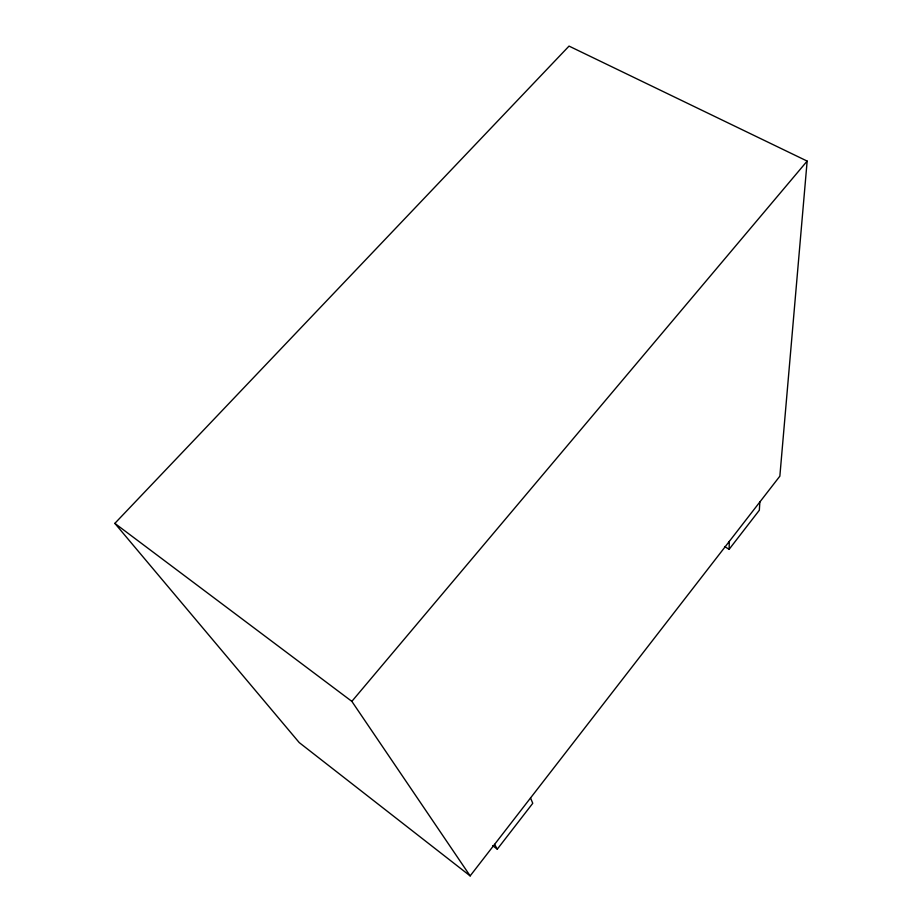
<?xml version="1.0" encoding="UTF-8"?>
<svg xmlns="http://www.w3.org/2000/svg" width="922" height="922" viewBox="0 0 922 922"><rect width="100%" height="100%" fill="white"/><g stroke="black" fill="none" stroke-linecap="round" stroke-linejoin="round"><path stroke-width="1.38" d="M724.565 546.527L729.118 549.328L729.29 541.445M759.855 501.994L759.336 510.235L729.118 549.328M807.153 161.085L779.851 476.178L470.151 875.9L299.235 742.59L114.847 523.373L569.035 46.1L807.153 161.085L351.847 701.365L470.151 875.9M492.717 845.67L497.292 849.162L532.766 803.293L530.53 797.968M114.847 523.373L351.847 701.365M494.595 844.356L497.292 849.162"/></g></svg>
